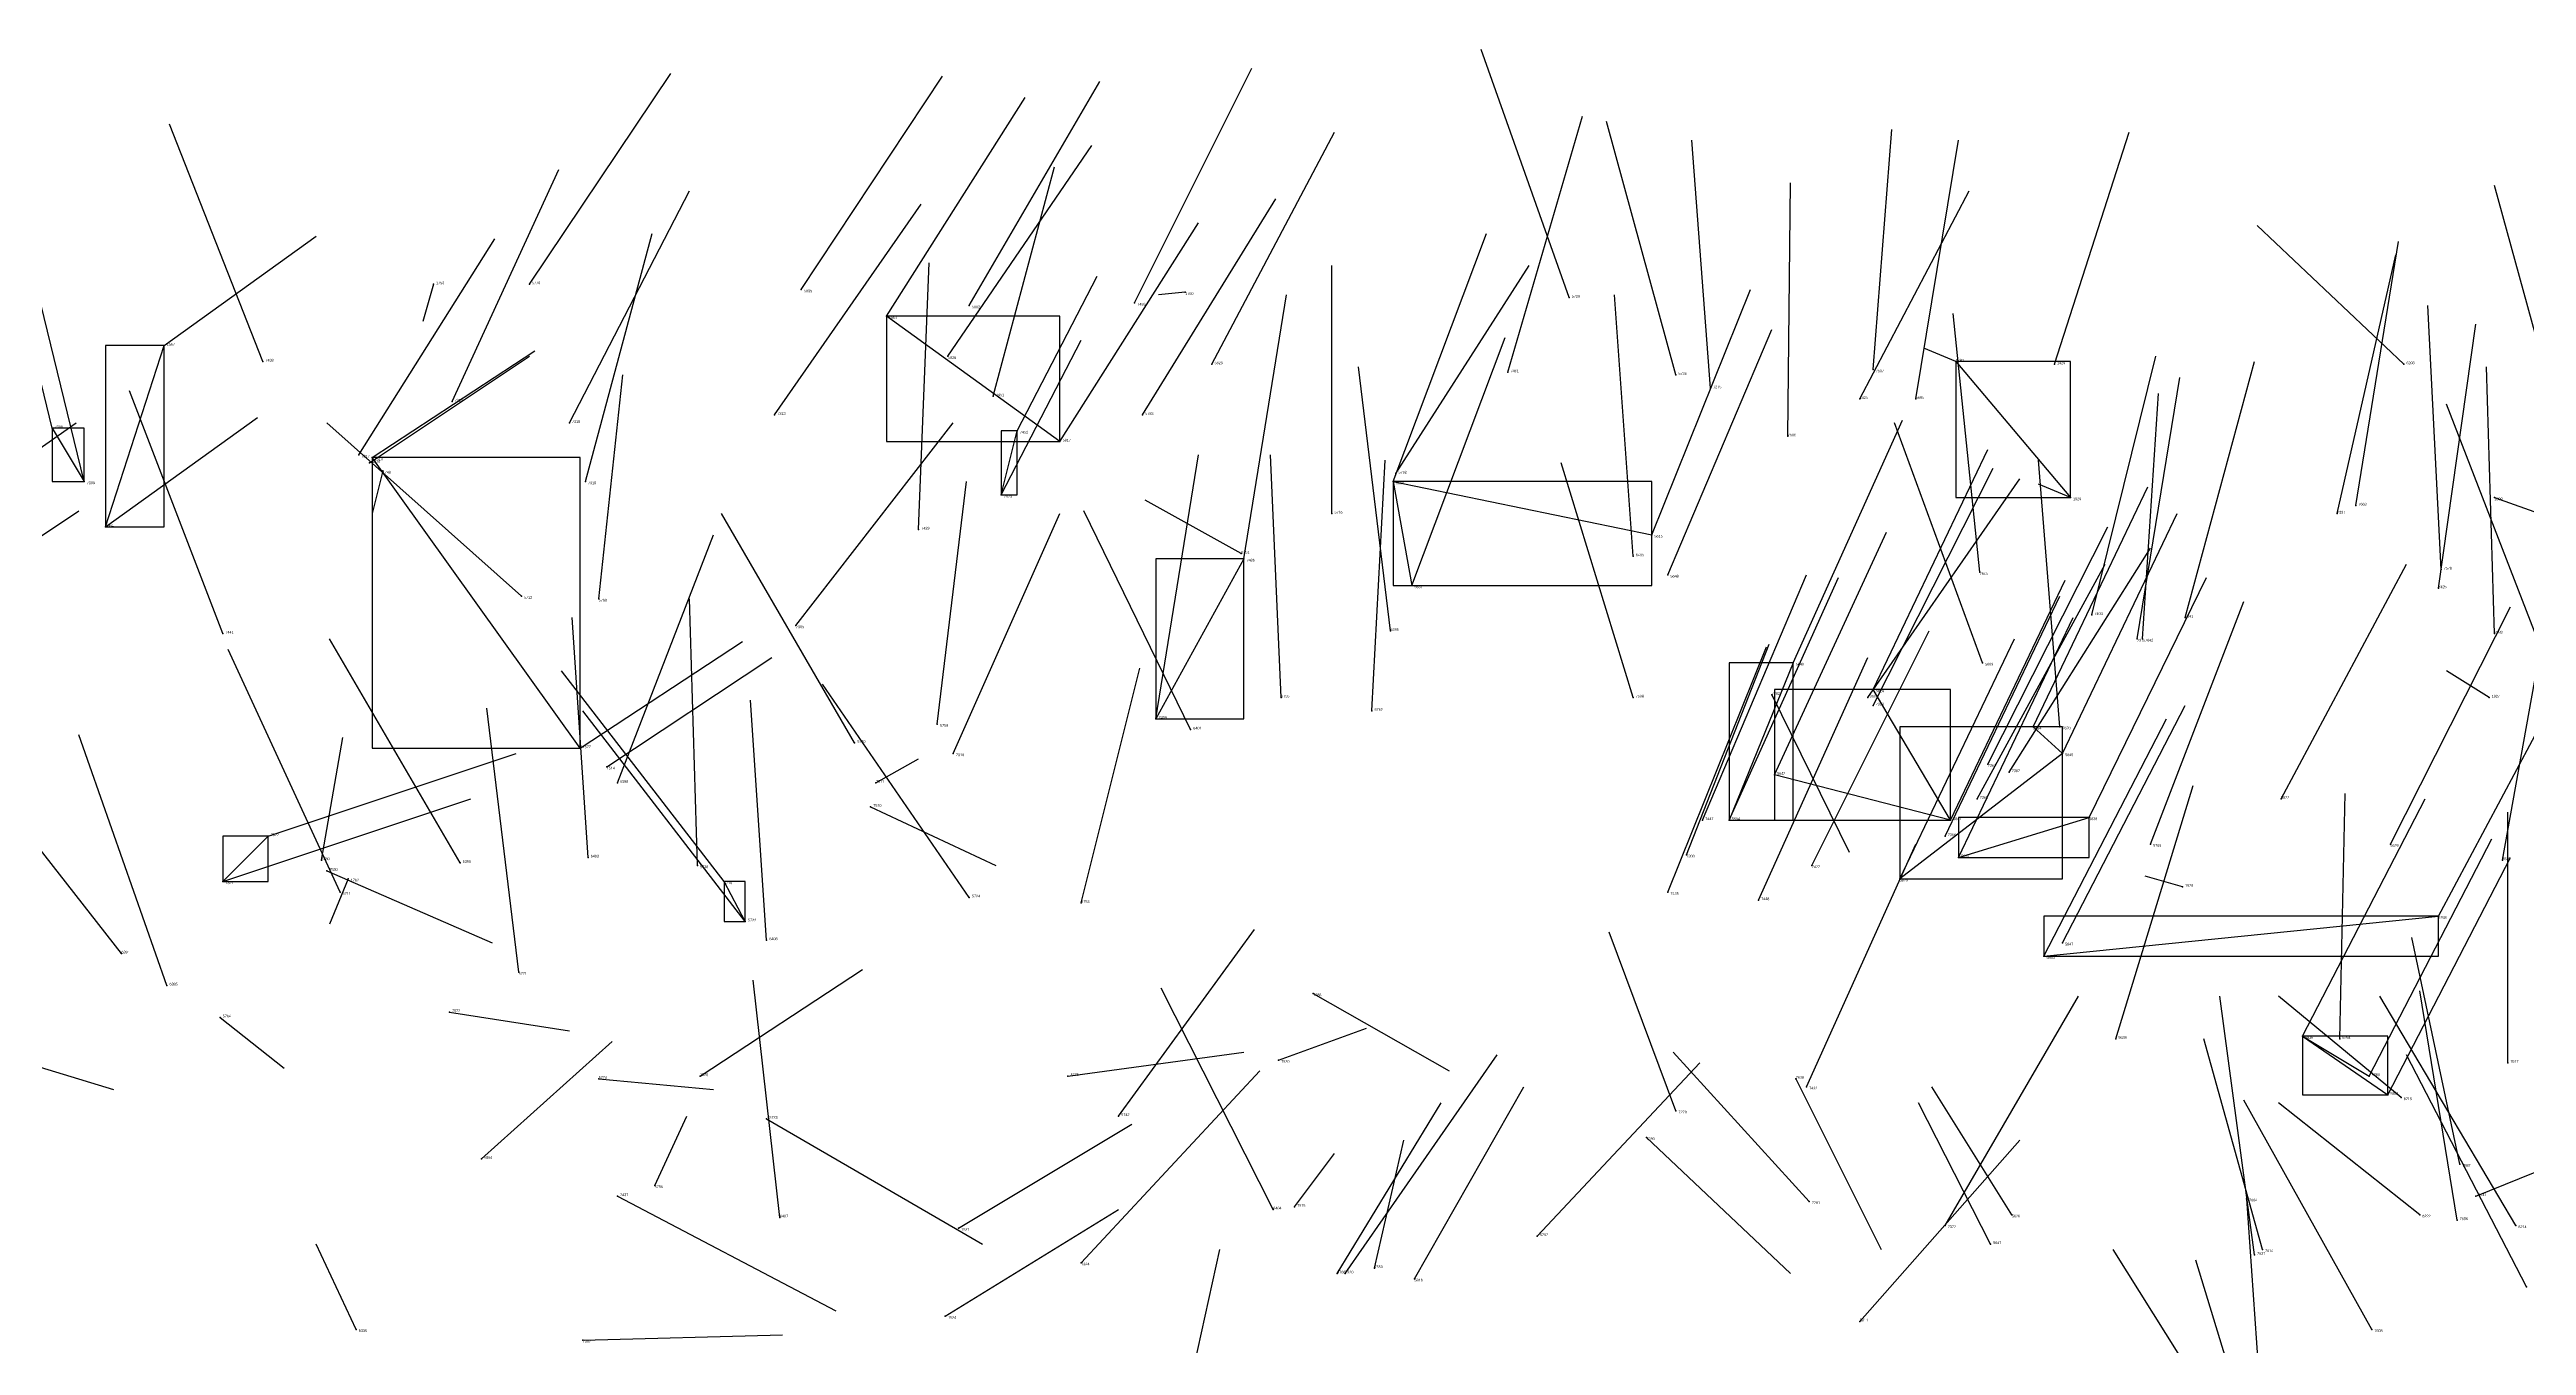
# Model space of a CAD drawing. Extents: x 59.1 to 70.8, y 600.3 to 605.1.
# Drawn here: x 65.32 to 66.249, y 604.601 to 605.087 of the extents above; entities that cross this region are included whole.
import ezdxf

# ---------------------------------------------------------------- set-up
doc = ezdxf.new("R2010")
doc.units = 0
for name, color, linetype in [('Clients', 3, 'CONTINUOUS'), ('Facilities', 3, 'CONTINUOUS'), ('Facilities_lines', 3, 'CONTINUOUS'), ('Min_max_boxes', 1, 'CONTINUOUS'), ('Normals', 1, 'CONTINUOUS'), ('Source_points', 5, 'CONTINUOUS'), ('Text', 3, 'CONTINUOUS')]:
    doc.layers.add(name, color=color, linetype=linetype)

msp = doc.modelspace()

# ---------------------------------------------------------------- linework, layer by layer
at = {"layer": 'Clients', "color": 5}
for p in [(65.634, 604.987, 454.092), (65.363, 604.976, 453.072), (65.683, 604.944, 460.119), (65.441, 604.934, 452.915), (65.333, 604.925, 462.657), (66.078, 604.919, 448.07), (65.921, 604.905, 453.985), (65.831, 604.886, 453.983), (66.004, 604.847, 453.905), (65.735, 604.836, 461.567), (66.064, 604.833, 453.9), (65.967, 604.815, 453.93), (65.95, 604.798, 453.99), (66.085, 604.799, 453.855), (65.402, 604.792, 462.485), (65.573, 604.775, 455.603), (66.014, 604.776, 453.922), (66.216, 604.762, 453.744), (66.19, 604.702, 453.788), (66.197, 604.695, 453.83)]:
    msp.add_point(p, dxfattribs=at)
at = {"layer": 'Facilities', "color": 3}
for p in [(65.464, 604.999, 448.263), (65.5, 604.999, 454.159), (65.602, 604.997, 454.149), (65.746, 604.996, 448.305), (65.89, 604.994, 455.472), (65.665, 604.991, 454.153), (65.727, 604.992, 461.658), (65.4, 604.97, 461.736), (65.657, 604.972, 454.172), (65.756, 604.969, 454.084), (65.867, 604.966, 460.99), (66.004, 604.967, 458.999), (66.035, 604.97, 448.117), (66.072, 604.969, 451.973), (66.203, 604.969, 457.478), (65.674, 604.957, 460.033), (65.93, 604.965, 455.459), (65.943, 604.96, 458.969), (65.999, 604.956, 451.922), (66.02, 604.956, 454.547), (65.471, 604.955, 462.198), (65.515, 604.947, 462.168), (65.592, 604.95, 462.011), (65.73, 604.95, 454.008), (65.321, 604.945, 462.675), (65.699, 604.94, 454.106), (65.972, 604.942, 458.925), (65.436, 604.935, 462.346), (65.44, 604.932, 453.021), (65.445, 604.929, 448.261), (65.825, 604.928, 454.06), (65.521, 604.925, 462.496), (65.677, 604.92, 460.02), (65.824, 604.925, 453.967), (66.237, 604.919, 449.159), (65.801, 604.913, 454.551), (66.178, 604.913, 461.975), (66.185, 604.916, 459.404), (65.341, 604.908, 453.038), (65.646, 604.907, 461.759), (65.767, 604.898, 457.138), (65.768, 604.896, 461.537), (65.914, 604.897, 456.962), (66.044, 604.891, 459.17), (66.217, 604.892, 462.454), (65.497, 604.882, 455.91), (65.927, 604.89, 453.955), (66.216, 604.885, 460.212), (65.526, 604.881, 454.72), (66.086, 604.875, 460.575), (66.121, 604.874, 454.869), (65.385, 604.868, 461.848), (65.6, 604.871, 462.121), (65.823, 604.869, 456.011), (66.103, 604.866, 460.501), (66.105, 604.866, 459.031), (66.237, 604.868, 462.37), (65.974, 604.857, 453.982), (66.045, 604.857, 455.486), (65.966, 604.845, 458.924), (65.782, 604.844, 454.558), (65.816, 604.839, 454.622), (65.914, 604.844, 459.237), (66.002, 604.844, 461.193), (66.004, 604.841, 461.108), (66.235, 604.844, 448.138), (65.622, 604.827, 455.571), (65.653, 604.834, 454.636), (65.748, 604.832, 456.905), (66.074, 604.833, 460.64), (65.519, 604.825, 453.015), (65.529, 604.818, 452.935), (65.659, 604.823, 462.218), (66.047, 604.819, 461.469), (66.075, 604.823, 453.934), (65.533, 604.812, 456.006), (65.63, 604.812, 459.219), (66.055, 604.816, 460.882), (65.628, 604.803, 459.043), (65.94, 604.798, 461.42), (66.033, 604.798, 453.982), (66.043, 604.806, 461.004), (66.157, 604.806, 453.824), (66.031, 604.792, 461.063), (66.108, 604.789, 454.003), (66.198, 604.789, 454.077), (65.422, 604.783, 454.671), (65.474, 604.782, 456.024), (65.522, 604.784, 456.945), (65.563, 604.781, 455.001), (65.934, 604.785, 462.175), (65.981, 604.781, 461.817), (66.036, 604.784, 453.842), (66.24, 604.783, 459.09), (65.385, 604.775, 462.442), (65.424, 604.779, 459.104), (65.429, 604.771, 455.575), (65.432, 604.776, 448.332), (65.927, 604.771, 461.485), (66.12, 604.773, 448.174), (65.665, 604.769, 455.891), (65.707, 604.767, 454.602), (65.961, 604.768, 461.377), (65.581, 604.76, 455.559), (65.589, 604.753, 456.926), (66.075, 604.752, 453.944), (65.347, 604.748, 456.089), (66.068, 604.747, 453.887), (65.364, 604.736, 456.322), (65.496, 604.741, 454.99), (65.794, 604.733, 458.997), (65.384, 604.724, 454.763), (65.47, 604.726, 459.204), (66.095, 604.716, 454.899), (66.165, 604.717, 453.782), (66.179, 604.716, 456.932), (65.781, 604.708, 459.031), (66.242, 604.707, 458.921), (65.526, 604.701, 454.699), (65.564, 604.702, 452.967), (65.702, 604.702, 454.603), (65.975, 604.701, 458.967), (65.979, 604.698, 461.446), (65.721, 604.687, 454.536), (65.93, 604.689, 458.91), (66.202, 604.694, 457.212), (65.589, 604.686, 455.62), (65.919, 604.679, 458.953), (65.482, 604.671, 453.33), (66.224, 604.669, 458.888), (65.547, 604.661, 454.908), (65.533, 604.657, 461.864), (65.779, 604.652, 456.422), (65.787, 604.653, 459.212), (65.98, 604.655, 458.978), (66.056, 604.65, 454.821), (66.144, 604.656, 458.91), (66.209, 604.65, 457.474), (66.23, 604.657, 453.859), (65.594, 604.649, 456.941), (65.661, 604.645, 452.919), (65.878, 604.642, 454.41), (66.031, 604.646, 461.483), (66.223, 604.648, 458.907), (66.245, 604.646, 457.336), (65.707, 604.632, 462.11), (66.048, 604.639, 454.869), (66.147, 604.635, 459.097), (66.15, 604.637, 458.884), (65.803, 604.628, 454.503), (65.806, 604.628, 462.15), (65.817, 604.63, 462.712), (65.832, 604.626, 454.496), (66.249, 604.623, 458.526), (65.656, 604.612, 452.844), (65.435, 604.607, 457.108), (65.52, 604.603, 462.624), (65.999, 604.61, 454.353), (66.191, 604.607, 458.516)]:
    msp.add_point(p, dxfattribs=at)
at = {"layer": 'Facilities_lines', "color": 3}
for p, q in [((65.699, 604.94, 454.106), (65.634, 604.987, 454.092)), ((65.341, 604.908, 453.038), (65.363, 604.976, 453.072)), ((66.035, 604.97, 448.117), (66.078, 604.919, 448.07)), ((65.321, 604.945, 462.675), (65.333, 604.925, 462.657)), ((65.677, 604.92, 460.02), (65.683, 604.944, 460.119)), ((65.519, 604.825, 453.015), (65.441, 604.934, 452.915)), ((65.824, 604.925, 453.967), (65.831, 604.886, 453.983)), ((65.824, 604.925, 453.967), (65.921, 604.905, 453.985)), ((65.768, 604.896, 461.537), (65.735, 604.836, 461.567)), ((65.974, 604.857, 453.982), (65.95, 604.798, 453.99)), ((66.033, 604.798, 453.982), (66.004, 604.847, 453.905)), ((66.075, 604.823, 453.934), (66.064, 604.833, 453.9)), ((66.075, 604.823, 453.934), (66.014, 604.776, 453.922)), ((66.033, 604.798, 453.982), (65.967, 604.815, 453.93)), ((66.036, 604.784, 453.842), (66.085, 604.799, 453.855)), ((65.385, 604.775, 462.442), (65.402, 604.792, 462.485)), ((65.581, 604.76, 455.559), (65.573, 604.775, 455.603)), ((66.068, 604.747, 453.887), (66.216, 604.762, 453.744)), ((66.165, 604.717, 453.782), (66.19, 604.702, 453.788)), ((66.165, 604.717, 453.782), (66.197, 604.695, 453.83))]:
    msp.add_line(p, q, dxfattribs=at)
at = {"layer": 'Min_max_boxes', "color": 1}
for p, q in [((65.699, 604.987, 454.092), (65.634, 604.987, 454.092)), ((65.634, 604.987, 454.092), (65.634, 604.94, 454.092)), ((65.699, 604.987, 454.106), (65.634, 604.987, 454.106)), ((65.634, 604.987, 454.106), (65.634, 604.94, 454.106)), ((65.634, 604.987, 454.092), (65.634, 604.987, 454.106)), ((65.699, 604.94, 454.092), (65.699, 604.987, 454.092)), ((65.699, 604.94, 454.106), (65.699, 604.987, 454.106)), ((65.699, 604.987, 454.092), (65.699, 604.987, 454.106)), ((65.363, 604.976, 453.038), (65.341, 604.976, 453.038)), ((65.341, 604.976, 453.038), (65.341, 604.908, 453.038)), ((65.363, 604.976, 453.072), (65.341, 604.976, 453.072)), ((65.341, 604.976, 453.072), (65.341, 604.908, 453.072)), ((65.341, 604.976, 453.038), (65.341, 604.976, 453.072)), ((65.363, 604.908, 453.038), (65.363, 604.976, 453.038)), ((65.363, 604.908, 453.072), (65.363, 604.976, 453.072)), ((65.363, 604.976, 453.038), (65.363, 604.976, 453.072)), ((66.078, 604.97, 448.07), (66.035, 604.97, 448.07)), ((66.035, 604.97, 448.07), (66.035, 604.919, 448.07)), ((66.078, 604.97, 448.117), (66.035, 604.97, 448.117)), ((66.035, 604.97, 448.117), (66.035, 604.919, 448.117)), ((66.035, 604.97, 448.07), (66.035, 604.97, 448.117)), ((66.078, 604.919, 448.07), (66.078, 604.97, 448.07)), ((66.078, 604.919, 448.117), (66.078, 604.97, 448.117)), ((66.078, 604.97, 448.07), (66.078, 604.97, 448.117)), ((65.333, 604.945, 462.657), (65.321, 604.945, 462.657)), ((65.321, 604.945, 462.657), (65.321, 604.925, 462.657)), ((65.333, 604.945, 462.675), (65.321, 604.945, 462.675)), ((65.321, 604.945, 462.675), (65.321, 604.925, 462.675)), ((65.321, 604.945, 462.657), (65.321, 604.945, 462.675)), ((65.333, 604.925, 462.657), (65.333, 604.945, 462.657)), ((65.333, 604.925, 462.675), (65.333, 604.945, 462.675)), ((65.333, 604.945, 462.657), (65.333, 604.945, 462.675)), ((65.634, 604.94, 454.092), (65.699, 604.94, 454.092)), ((65.634, 604.94, 454.106), (65.699, 604.94, 454.106)), ((65.634, 604.94, 454.092), (65.634, 604.94, 454.106)), ((65.683, 604.944, 460.02), (65.677, 604.944, 460.02)), ((65.677, 604.944, 460.02), (65.677, 604.92, 460.02)), ((65.683, 604.944, 460.119), (65.677, 604.944, 460.119)), ((65.677, 604.944, 460.119), (65.677, 604.92, 460.119)), ((65.677, 604.944, 460.02), (65.677, 604.944, 460.119)), ((65.683, 604.92, 460.02), (65.683, 604.944, 460.02)), ((65.683, 604.92, 460.119), (65.683, 604.944, 460.119)), ((65.683, 604.944, 460.02), (65.683, 604.944, 460.119)), ((65.699, 604.94, 454.092), (65.699, 604.94, 454.106)), ((65.519, 604.934, 452.915), (65.441, 604.934, 452.915)), ((65.441, 604.934, 452.915), (65.441, 604.825, 452.915)), ((65.519, 604.934, 453.015), (65.441, 604.934, 453.015)), ((65.441, 604.934, 453.015), (65.441, 604.825, 453.015)), ((65.441, 604.934, 452.915), (65.441, 604.934, 453.015)), ((65.519, 604.825, 452.915), (65.519, 604.934, 452.915)), ((65.519, 604.825, 453.015), (65.519, 604.934, 453.015)), ((65.519, 604.934, 452.915), (65.519, 604.934, 453.015)), ((65.321, 604.925, 462.657), (65.333, 604.925, 462.657)), ((65.321, 604.925, 462.675), (65.333, 604.925, 462.675)), ((65.321, 604.925, 462.657), (65.321, 604.925, 462.675)), ((65.333, 604.925, 462.657), (65.333, 604.925, 462.675)), ((65.677, 604.92, 460.02), (65.683, 604.92, 460.02)), ((65.677, 604.92, 460.119), (65.683, 604.92, 460.119)), ((65.677, 604.92, 460.02), (65.677, 604.92, 460.119)), ((65.683, 604.92, 460.02), (65.683, 604.92, 460.119)), ((65.921, 604.925, 453.967), (65.824, 604.925, 453.967)), ((65.824, 604.925, 453.967), (65.824, 604.886, 453.967)), ((65.921, 604.925, 453.985), (65.824, 604.925, 453.985)), ((65.824, 604.925, 453.985), (65.824, 604.886, 453.985)), ((65.824, 604.925, 453.967), (65.824, 604.925, 453.985)), ((65.921, 604.886, 453.967), (65.921, 604.925, 453.967)), ((65.921, 604.886, 453.985), (65.921, 604.925, 453.985)), ((65.921, 604.925, 453.967), (65.921, 604.925, 453.985)), ((66.035, 604.919, 448.07), (66.078, 604.919, 448.07)), ((66.035, 604.919, 448.117), (66.078, 604.919, 448.117)), ((66.035, 604.919, 448.07), (66.035, 604.919, 448.117)), ((66.078, 604.919, 448.07), (66.078, 604.919, 448.117)), ((65.341, 604.908, 453.038), (65.363, 604.908, 453.038)), ((65.341, 604.908, 453.072), (65.363, 604.908, 453.072)), ((65.341, 604.908, 453.038), (65.341, 604.908, 453.072)), ((65.363, 604.908, 453.038), (65.363, 604.908, 453.072)), ((65.768, 604.896, 461.537), (65.735, 604.896, 461.537)), ((65.735, 604.896, 461.537), (65.735, 604.836, 461.537)), ((65.768, 604.896, 461.567), (65.735, 604.896, 461.567)), ((65.735, 604.896, 461.567), (65.735, 604.836, 461.567)), ((65.735, 604.896, 461.537), (65.735, 604.896, 461.567)), ((65.768, 604.836, 461.537), (65.768, 604.896, 461.537)), ((65.768, 604.836, 461.567), (65.768, 604.896, 461.567)), ((65.768, 604.896, 461.537), (65.768, 604.896, 461.567)), ((65.824, 604.886, 453.967), (65.921, 604.886, 453.967)), ((65.824, 604.886, 453.985), (65.921, 604.886, 453.985)), ((65.824, 604.886, 453.967), (65.824, 604.886, 453.985)), ((65.921, 604.886, 453.967), (65.921, 604.886, 453.985)), ((65.974, 604.857, 453.982), (65.95, 604.857, 453.982)), ((65.95, 604.857, 453.982), (65.95, 604.798, 453.982)), ((65.974, 604.857, 453.99), (65.95, 604.857, 453.99)), ((65.95, 604.857, 453.99), (65.95, 604.798, 453.99)), ((65.95, 604.857, 453.982), (65.95, 604.857, 453.99)), ((65.974, 604.798, 453.982), (65.974, 604.857, 453.982)), ((65.974, 604.798, 453.99), (65.974, 604.857, 453.99)), ((65.974, 604.857, 453.982), (65.974, 604.857, 453.99)), ((66.033, 604.847, 453.905), (65.967, 604.847, 453.905)), ((65.967, 604.847, 453.905), (65.967, 604.798, 453.905)), ((66.033, 604.847, 453.982), (65.967, 604.847, 453.982)), ((65.967, 604.847, 453.982), (65.967, 604.798, 453.982)), ((65.967, 604.847, 453.905), (65.967, 604.847, 453.982)), ((66.033, 604.798, 453.905), (66.033, 604.847, 453.905)), ((66.033, 604.798, 453.982), (66.033, 604.847, 453.982)), ((66.033, 604.847, 453.905), (66.033, 604.847, 453.982)), ((65.735, 604.836, 461.537), (65.768, 604.836, 461.537)), ((65.735, 604.836, 461.567), (65.768, 604.836, 461.567)), ((65.735, 604.836, 461.537), (65.735, 604.836, 461.567)), ((65.768, 604.836, 461.537), (65.768, 604.836, 461.567)), ((66.075, 604.833, 453.9), (66.014, 604.833, 453.9)), ((66.014, 604.833, 453.9), (66.014, 604.776, 453.9)), ((66.075, 604.833, 453.934), (66.014, 604.833, 453.934)), ((66.014, 604.833, 453.934), (66.014, 604.776, 453.934)), ((66.014, 604.833, 453.9), (66.014, 604.833, 453.934)), ((66.075, 604.776, 453.9), (66.075, 604.833, 453.9)), ((66.075, 604.776, 453.934), (66.075, 604.833, 453.934)), ((66.075, 604.833, 453.9), (66.075, 604.833, 453.934)), ((65.441, 604.825, 452.915), (65.519, 604.825, 452.915)), ((65.441, 604.825, 453.015), (65.519, 604.825, 453.015)), ((65.441, 604.825, 452.915), (65.441, 604.825, 453.015)), ((65.519, 604.825, 452.915), (65.519, 604.825, 453.015)), ((65.95, 604.798, 453.982), (65.974, 604.798, 453.982)), ((65.95, 604.798, 453.99), (65.974, 604.798, 453.99)), ((65.95, 604.798, 453.982), (65.95, 604.798, 453.99)), ((65.967, 604.798, 453.905), (66.033, 604.798, 453.905)), ((65.967, 604.798, 453.982), (66.033, 604.798, 453.982)), ((65.967, 604.798, 453.905), (65.967, 604.798, 453.982)), ((65.974, 604.798, 453.982), (65.974, 604.798, 453.99)), ((66.033, 604.798, 453.905), (66.033, 604.798, 453.982)), ((66.085, 604.799, 453.842), (66.036, 604.799, 453.842)), ((66.036, 604.799, 453.842), (66.036, 604.784, 453.842)), ((66.085, 604.799, 453.855), (66.036, 604.799, 453.855)), ((66.036, 604.799, 453.855), (66.036, 604.784, 453.855)), ((66.036, 604.799, 453.842), (66.036, 604.799, 453.855)), ((66.085, 604.784, 453.842), (66.085, 604.799, 453.842)), ((66.085, 604.784, 453.855), (66.085, 604.799, 453.855)), ((66.085, 604.799, 453.842), (66.085, 604.799, 453.855)), ((65.402, 604.792, 462.442), (65.385, 604.792, 462.442)), ((65.385, 604.792, 462.442), (65.385, 604.775, 462.442)), ((65.402, 604.792, 462.485), (65.385, 604.792, 462.485)), ((65.385, 604.792, 462.485), (65.385, 604.775, 462.485)), ((65.385, 604.792, 462.442), (65.385, 604.792, 462.485)), ((65.402, 604.775, 462.442), (65.402, 604.792, 462.442)), ((65.402, 604.775, 462.485), (65.402, 604.792, 462.485)), ((65.402, 604.792, 462.442), (65.402, 604.792, 462.485)), ((66.036, 604.784, 453.842), (66.085, 604.784, 453.842)), ((66.036, 604.784, 453.855), (66.085, 604.784, 453.855)), ((66.036, 604.784, 453.842), (66.036, 604.784, 453.855)), ((66.085, 604.784, 453.842), (66.085, 604.784, 453.855)), ((65.385, 604.775, 462.442), (65.402, 604.775, 462.442)), ((65.385, 604.775, 462.485), (65.402, 604.775, 462.485)), ((65.385, 604.775, 462.442), (65.385, 604.775, 462.485)), ((65.402, 604.775, 462.442), (65.402, 604.775, 462.485)), ((65.581, 604.775, 455.559), (65.573, 604.775, 455.559)), ((65.573, 604.775, 455.559), (65.573, 604.76, 455.559)), ((65.581, 604.775, 455.603), (65.573, 604.775, 455.603)), ((65.573, 604.775, 455.603), (65.573, 604.76, 455.603)), ((65.573, 604.775, 455.559), (65.573, 604.775, 455.603)), ((65.581, 604.76, 455.559), (65.581, 604.775, 455.559)), ((65.581, 604.76, 455.603), (65.581, 604.775, 455.603)), ((65.581, 604.775, 455.559), (65.581, 604.775, 455.603)), ((66.014, 604.776, 453.9), (66.075, 604.776, 453.9)), ((66.014, 604.776, 453.934), (66.075, 604.776, 453.934)), ((66.014, 604.776, 453.9), (66.014, 604.776, 453.934)), ((66.075, 604.776, 453.9), (66.075, 604.776, 453.934)), ((66.216, 604.762, 453.744), (66.068, 604.762, 453.744)), ((66.068, 604.762, 453.744), (66.068, 604.747, 453.744)), ((66.216, 604.762, 453.887), (66.068, 604.762, 453.887)), ((66.068, 604.762, 453.887), (66.068, 604.747, 453.887)), ((66.068, 604.762, 453.744), (66.068, 604.762, 453.887)), ((66.216, 604.747, 453.744), (66.216, 604.762, 453.744)), ((66.216, 604.747, 453.887), (66.216, 604.762, 453.887)), ((66.216, 604.762, 453.744), (66.216, 604.762, 453.887)), ((65.573, 604.76, 455.559), (65.581, 604.76, 455.559)), ((65.573, 604.76, 455.603), (65.581, 604.76, 455.603)), ((65.573, 604.76, 455.559), (65.573, 604.76, 455.603)), ((65.581, 604.76, 455.559), (65.581, 604.76, 455.603)), ((66.068, 604.747, 453.744), (66.216, 604.747, 453.744)), ((66.068, 604.747, 453.887), (66.216, 604.747, 453.887)), ((66.068, 604.747, 453.744), (66.068, 604.747, 453.887)), ((66.216, 604.747, 453.744), (66.216, 604.747, 453.887)), ((66.197, 604.717, 453.782), (66.165, 604.717, 453.782)), ((66.165, 604.717, 453.782), (66.165, 604.695, 453.782)), ((66.197, 604.717, 453.83), (66.165, 604.717, 453.83)), ((66.165, 604.717, 453.83), (66.165, 604.695, 453.83)), ((66.165, 604.717, 453.782), (66.165, 604.717, 453.83)), ((66.197, 604.695, 453.782), (66.197, 604.717, 453.782)), ((66.197, 604.695, 453.83), (66.197, 604.717, 453.83)), ((66.197, 604.717, 453.782), (66.197, 604.717, 453.83)), ((66.165, 604.695, 453.782), (66.197, 604.695, 453.782)), ((66.165, 604.695, 453.83), (66.197, 604.695, 453.83)), ((66.165, 604.695, 453.782), (66.165, 604.695, 453.83)), ((66.197, 604.695, 453.782), (66.197, 604.695, 453.83))]:
    msp.add_line(p, q, dxfattribs=at)
at = {"layer": 'Normals', "color": 1}
for p, q in [((65.89, 604.994, 455.472), (65.857, 605.087, 455.458)), ((65.5, 604.999, 454.159), (65.553, 605.078, 454.19)), ((65.602, 604.997, 454.149), (65.655, 605.077, 454.178)), ((65.727, 604.992, 461.658), (65.771, 605.08, 461.675)), ((65.634, 604.987, 454.092), (65.686, 605.069, 454.117)), ((65.665, 604.991, 454.153), (65.714, 605.075, 454.177)), ((65.4, 604.97, 461.736), (65.365, 605.059, 461.706)), ((65.867, 604.966, 460.99), (65.895, 605.062, 460.98)), ((65.93, 604.965, 455.459), (65.904, 605.06, 455.444)), ((65.657, 604.972, 454.172), (65.711, 605.051, 454.201)), ((65.756, 604.969, 454.084), (65.802, 605.056, 454.1)), ((65.943, 604.96, 458.969), (65.936, 605.053, 458.933)), ((66.004, 604.967, 458.999), (66.011, 605.057, 458.957)), ((66.02, 604.956, 454.547), (66.036, 605.053, 454.568)), ((66.072, 604.969, 451.973), (66.1, 605.056, 452.014)), ((65.471, 604.955, 462.198), (65.511, 605.042, 462.226)), ((65.674, 604.957, 460.033), (65.697, 605.043, 460.078)), ((65.515, 604.947, 462.168), (65.56, 605.034, 462.19)), ((65.73, 604.95, 454.008), (65.78, 605.031, 454.04)), ((65.972, 604.942, 458.925), (65.973, 605.037, 458.893)), ((65.999, 604.956, 451.922), (66.04, 605.034, 451.97)), ((66.262, 604.945, 455.447), (66.237, 605.036, 455.413)), ((65.321, 604.945, 462.675), (65.301, 605.027, 462.728)), ((65.592, 604.95, 462.011), (65.647, 605.029, 462.038)), ((65.699, 604.94, 454.106), (65.751, 605.022, 454.131)), ((66.203, 604.969, 457.478), (66.148, 605.021, 457.544)), ((65.363, 604.976, 453.072), (65.42, 605.017, 453.144)), ((65.436, 604.935, 462.346), (65.487, 605.016, 462.375)), ((65.521, 604.925, 462.496), (65.546, 605.018, 462.523)), ((65.824, 604.925, 453.967), (65.859, 605.018, 453.954)), ((66.185, 604.916, 459.404), (66.201, 605.015, 459.408)), ((65.333, 604.925, 462.657), (65.313, 605.007, 462.71)), ((65.646, 604.907, 461.759), (65.65, 605.007, 461.753)), ((65.801, 604.913, 454.551), (65.801, 605.006, 454.588)), ((65.825, 604.928, 454.06), (65.875, 605.006, 454.097)), ((66.178, 604.913, 461.975), (66.2, 605.01, 461.968)), ((65.464, 604.999, 448.263), (65.46, 604.985, 448.362)), ((65.683, 604.944, 460.119), (65.713, 605.002, 460.194)), ((65.746, 604.996, 448.305), (65.736, 604.995, 448.405)), ((65.768, 604.896, 461.537), (65.784, 604.995, 461.544)), ((65.914, 604.897, 456.962), (65.907, 604.995, 456.941)), ((65.921, 604.905, 453.985), (65.958, 604.997, 453.971)), ((66.044, 604.891, 459.17), (66.034, 604.988, 459.146)), ((66.217, 604.892, 462.454), (66.212, 604.991, 462.438)), ((66.216, 604.885, 460.212), (66.23, 604.984, 460.214)), ((65.677, 604.92, 460.02), (65.707, 604.978, 460.095)), ((65.831, 604.886, 453.983), (65.866, 604.979, 453.97)), ((65.927, 604.89, 453.955), (65.966, 604.982, 453.946)), ((66.035, 604.97, 448.117), (66.023, 604.975, 448.216)), ((65.44, 604.932, 453.021), (65.5, 604.972, 453.09)), ((65.441, 604.934, 452.915), (65.502, 604.974, 452.983)), ((65.823, 604.869, 456.011), (65.811, 604.968, 456.018)), ((66.086, 604.875, 460.575), (66.11, 604.972, 460.581)), ((66.121, 604.874, 454.869), (66.147, 604.97, 454.861)), ((66.237, 604.868, 462.37), (66.234, 604.968, 462.364)), ((65.385, 604.868, 461.848), (65.35, 604.959, 461.825)), ((65.526, 604.881, 454.72), (65.535, 604.965, 454.773)), ((66.103, 604.866, 460.501), (66.119, 604.964, 460.51)), ((66.105, 604.866, 459.031), (66.111, 604.958, 458.991)), ((65.276, 604.909, 452.967), (65.33, 604.947, 453.042)), ((65.341, 604.908, 453.038), (65.398, 604.949, 453.11)), ((65.497, 604.882, 455.91), (65.424, 604.947, 455.89)), ((65.6, 604.871, 462.121), (65.659, 604.947, 462.148)), ((65.974, 604.857, 453.982), (66.015, 604.948, 453.974)), ((66.045, 604.857, 455.486), (66.012, 604.947, 455.457)), ((66.255, 604.861, 460.068), (66.219, 604.954, 460.074)), ((65.445, 604.929, 448.261), (65.441, 604.913, 448.36)), ((65.735, 604.836, 461.567), (65.751, 604.935, 461.574)), ((65.782, 604.844, 454.558), (65.778, 604.935, 454.598)), ((65.816, 604.839, 454.622), (65.821, 604.933, 454.656)), ((65.914, 604.844, 459.237), (65.887, 604.932, 459.276)), ((66.004, 604.847, 453.905), (66.047, 604.937, 453.899)), ((66.004, 604.841, 461.108), (66.049, 604.93, 461.107)), ((66.074, 604.833, 460.64), (66.066, 604.933, 460.641)), ((65.653, 604.834, 454.636), (65.664, 604.925, 454.675)), ((66.002, 604.844, 461.193), (66.059, 604.926, 461.202)), ((66.064, 604.833, 453.9), (66.107, 604.923, 453.893)), ((66.078, 604.919, 448.07), (66.066, 604.924, 448.169)), ((66.237, 604.919, 449.159), (66.285, 604.902, 449.245)), ((65.274, 604.876, 452.928), (65.331, 604.914, 453.001)), ((65.622, 604.827, 455.571), (65.572, 604.913, 455.566)), ((65.659, 604.823, 462.218), (65.699, 604.913, 462.237)), ((65.748, 604.832, 456.905), (65.708, 604.914, 456.946)), ((65.767, 604.898, 457.138), (65.731, 604.918, 457.229)), ((66.075, 604.823, 453.934), (66.118, 604.913, 453.927)), ((65.533, 604.812, 456.006), (65.569, 604.905, 456.002)), ((65.967, 604.815, 453.93), (66.009, 604.906, 453.926)), ((66.047, 604.819, 461.469), (66.092, 604.908, 461.48)), ((66.055, 604.816, 460.882), (66.108, 604.9, 460.889)), ((66.043, 604.806, 461.004), (66.091, 604.894, 461.006)), ((66.157, 604.806, 453.824), (66.204, 604.894, 453.825)), ((65.94, 604.798, 461.42), (65.979, 604.89, 461.429)), ((65.95, 604.798, 453.99), (65.991, 604.889, 453.982)), ((66.031, 604.792, 461.063), (66.074, 604.882, 461.063)), ((66.033, 604.798, 453.982), (66.076, 604.888, 453.976)), ((66.085, 604.799, 453.855), (66.129, 604.889, 453.852)), ((65.522, 604.784, 456.945), (65.516, 604.874, 456.989)), ((65.563, 604.781, 455.001), (65.56, 604.881, 454.995)), ((66.036, 604.784, 453.842), (66.079, 604.874, 453.838)), ((66.108, 604.789, 454.003), (66.143, 604.88, 453.981)), ((66.198, 604.789, 454.077), (66.243, 604.878, 454.082)), ((65.474, 604.782, 456.024), (65.425, 604.866, 455.999)), ((65.519, 604.825, 453.015), (65.58, 604.865, 453.083)), ((65.927, 604.771, 461.485), (65.964, 604.863, 461.497)), ((65.934, 604.785, 462.175), (65.965, 604.864, 462.122)), ((65.981, 604.781, 461.817), (66.025, 604.869, 461.832)), ((66.014, 604.776, 453.922), (66.057, 604.866, 453.915)), ((66.24, 604.783, 459.09), (66.256, 604.872, 459.048)), ((65.429, 604.771, 455.575), (65.387, 604.862, 455.573)), ((65.573, 604.775, 455.603), (65.512, 604.854, 455.596)), ((65.529, 604.818, 452.935), (65.591, 604.859, 453.002)), ((65.707, 604.767, 454.602), (65.729, 604.855, 454.644)), ((65.961, 604.768, 461.377), (66.002, 604.859, 461.386)), ((66.235, 604.844, 448.138), (66.219, 604.854, 448.236)), ((65.665, 604.769, 455.891), (65.61, 604.849, 455.867)), ((65.966, 604.845, 458.924), (65.995, 604.786, 458.999)), ((66.216, 604.762, 453.744), (66.263, 604.85, 453.741)), ((65.496, 604.741, 454.99), (65.484, 604.84, 454.989)), ((65.581, 604.76, 455.559), (65.52, 604.839, 455.552)), ((65.589, 604.753, 456.926), (65.583, 604.843, 456.968)), ((66.068, 604.747, 453.887), (66.114, 604.836, 453.883)), ((66.075, 604.752, 453.944), (66.121, 604.841, 453.938)), ((65.347, 604.748, 456.089), (65.286, 604.826, 456.074)), ((65.364, 604.736, 456.322), (65.331, 604.83, 456.316)), ((65.422, 604.783, 454.671), (65.43, 604.829, 454.759)), ((65.402, 604.792, 462.485), (65.495, 604.823, 462.504)), ((65.63, 604.812, 459.219), (65.646, 604.821, 459.317)), ((66.095, 604.716, 454.899), (66.124, 604.811, 454.907)), ((66.179, 604.716, 456.932), (66.181, 604.808, 456.893)), ((65.385, 604.775, 462.442), (65.478, 604.806, 462.461)), ((65.628, 604.803, 459.043), (65.675, 604.781, 459.128)), ((66.165, 604.717, 453.782), (66.211, 604.806, 453.78)), ((66.242, 604.707, 458.921), (66.242, 604.801, 458.887)), ((65.979, 604.698, 461.446), (66.02, 604.789, 461.457)), ((66.19, 604.702, 453.788), (66.236, 604.791, 453.786)), ((66.197, 604.695, 453.83), (66.243, 604.784, 453.828)), ((65.424, 604.779, 459.104), (65.486, 604.752, 459.178)), ((65.432, 604.776, 448.332), (65.425, 604.759, 448.43)), ((66.12, 604.773, 448.174), (66.106, 604.777, 448.273)), ((65.721, 604.687, 454.536), (65.772, 604.757, 454.587)), ((65.93, 604.689, 458.91), (65.905, 604.756, 458.84)), ((66.224, 604.669, 458.888), (66.206, 604.754, 458.839)), ((65.564, 604.702, 452.967), (65.625, 604.742, 453.035)), ((65.594, 604.649, 456.941), (65.584, 604.738, 456.986)), ((65.779, 604.652, 456.422), (65.737, 604.735, 456.458)), ((65.794, 604.733, 458.997), (65.845, 604.704, 459.078)), ((66.223, 604.648, 458.907), (66.209, 604.734, 458.857)), ((65.249, 604.726, 462.454), (65.344, 604.697, 462.446)), ((65.384, 604.724, 454.763), (65.408, 604.705, 454.858)), ((65.47, 604.726, 459.204), (65.515, 604.719, 459.293)), ((66.031, 604.646, 461.483), (66.081, 604.732, 461.494)), ((66.147, 604.635, 459.097), (66.134, 604.732, 459.075)), ((66.202, 604.694, 457.212), (66.156, 604.732, 457.292)), ((66.245, 604.646, 457.336), (66.194, 604.732, 457.346)), ((65.482, 604.671, 453.33), (65.531, 604.715, 453.405)), ((65.781, 604.708, 459.031), (65.814, 604.72, 459.124)), ((66.15, 604.637, 458.884), (66.128, 604.716, 458.827)), ((65.702, 604.702, 454.603), (65.768, 604.711, 454.677)), ((65.806, 604.628, 462.15), (65.863, 604.71, 462.157)), ((65.878, 604.642, 454.41), (65.939, 604.707, 454.455)), ((65.98, 604.655, 458.978), (65.929, 604.711, 458.913)), ((66.249, 604.623, 458.526), (66.204, 604.71, 458.505)), ((65.526, 604.701, 454.699), (65.569, 604.697, 454.789)), ((65.707, 604.632, 462.11), (65.774, 604.704, 462.13)), ((65.832, 604.626, 454.496), (65.873, 604.698, 454.552)), ((65.975, 604.701, 458.967), (66.007, 604.637, 459.037)), ((66.056, 604.65, 454.821), (66.026, 604.698, 454.904)), ((65.547, 604.661, 454.908), (65.559, 604.687, 455.004)), ((65.803, 604.628, 454.503), (65.842, 604.692, 454.57)), ((66.048, 604.639, 454.869), (66.021, 604.692, 454.95)), ((66.191, 604.607, 458.516), (66.143, 604.693, 458.5)), ((66.209, 604.65, 457.474), (66.156, 604.692, 457.548)), ((65.589, 604.686, 455.62), (65.67, 604.639, 455.655)), ((65.661, 604.645, 452.919), (65.726, 604.684, 452.984)), ((65.817, 604.63, 462.712), (65.828, 604.678, 462.799)), ((65.919, 604.679, 458.953), (65.973, 604.628, 459.02)), ((65.999, 604.61, 454.353), (66.059, 604.678, 454.394)), ((66.23, 604.657, 453.859), (66.299, 604.685, 453.926)), ((65.787, 604.653, 459.212), (65.802, 604.673, 459.309)), ((65.533, 604.657, 461.864), (65.615, 604.614, 461.901)), ((65.656, 604.612, 452.844), (65.721, 604.652, 452.908)), ((66.144, 604.656, 458.91), (66.149, 604.584, 458.979)), ((65.435, 604.607, 457.108), (65.42, 604.639, 457.202)), ((65.748, 604.587, 462.618), (65.759, 604.637, 462.704)), ((66.143, 604.559, 458.592), (66.094, 604.637, 458.553)), ((66.148, 604.558, 461.956), (66.125, 604.633, 461.895)), ((65.52, 604.603, 462.624), (65.595, 604.605, 462.69))]:
    msp.add_line(p, q, dxfattribs=at)
at = {"layer": 'Source_points', "color": 5}
for p in [(65.464, 604.999, 448.263), (65.5, 604.999, 454.159), (65.602, 604.997, 454.149), (65.746, 604.996, 448.305), (65.89, 604.994, 455.472), (65.634, 604.987, 454.092), (65.665, 604.991, 454.153), (65.727, 604.992, 461.658), (65.363, 604.976, 453.072), (65.4, 604.97, 461.736), (65.657, 604.972, 454.172), (65.756, 604.969, 454.084), (65.867, 604.966, 460.99), (66.004, 604.967, 458.999), (66.035, 604.97, 448.117), (66.072, 604.969, 451.973), (66.203, 604.969, 457.478), (65.674, 604.957, 460.033), (65.93, 604.965, 455.459), (65.943, 604.96, 458.969), (65.999, 604.956, 451.922), (66.02, 604.956, 454.547), (65.471, 604.955, 462.198), (65.515, 604.947, 462.168), (65.592, 604.95, 462.011), (65.73, 604.95, 454.008), (65.321, 604.945, 462.675), (65.683, 604.944, 460.119), (65.699, 604.94, 454.106), (65.972, 604.942, 458.925), (65.436, 604.935, 462.346), (65.44, 604.932, 453.021), (65.441, 604.934, 452.915), (65.445, 604.929, 448.261), (65.825, 604.928, 454.06), (65.333, 604.925, 462.657), (65.521, 604.925, 462.496), (65.677, 604.92, 460.02), (65.824, 604.925, 453.967), (66.078, 604.919, 448.07), (66.237, 604.919, 449.159), (65.801, 604.913, 454.551), (66.178, 604.913, 461.975), (66.185, 604.916, 459.404), (65.341, 604.908, 453.038), (65.646, 604.907, 461.759), (65.921, 604.905, 453.985), (65.767, 604.898, 457.138), (65.768, 604.896, 461.537), (65.914, 604.897, 456.962), (66.044, 604.891, 459.17), (66.217, 604.892, 462.454), (65.497, 604.882, 455.91), (65.831, 604.886, 453.983), (65.927, 604.89, 453.955), (66.216, 604.885, 460.212), (65.526, 604.881, 454.72), (66.086, 604.875, 460.575), (66.121, 604.874, 454.869), (65.385, 604.868, 461.848), (65.6, 604.871, 462.121), (65.823, 604.869, 456.011), (66.103, 604.866, 460.501), (66.105, 604.866, 459.031), (66.237, 604.868, 462.37), (65.974, 604.857, 453.982), (66.045, 604.857, 455.486), (65.966, 604.845, 458.924), (66.004, 604.847, 453.905), (65.735, 604.836, 461.567), (65.782, 604.844, 454.558), (65.816, 604.839, 454.622), (65.914, 604.844, 459.237), (66.002, 604.844, 461.193), (66.004, 604.841, 461.108), (66.235, 604.844, 448.138), (65.622, 604.827, 455.571), (65.653, 604.834, 454.636), (65.748, 604.832, 456.905), (66.064, 604.833, 453.9), (66.074, 604.833, 460.64), (65.519, 604.825, 453.015), (65.529, 604.818, 452.935), (65.659, 604.823, 462.218), (66.047, 604.819, 461.469), (66.075, 604.823, 453.934), (65.533, 604.812, 456.006), (65.63, 604.812, 459.219), (65.967, 604.815, 453.93), (66.055, 604.816, 460.882), (65.628, 604.803, 459.043), (65.94, 604.798, 461.42), (65.95, 604.798, 453.99), (66.033, 604.798, 453.982), (66.043, 604.806, 461.004), (66.085, 604.799, 453.855), (66.157, 604.806, 453.824), (65.402, 604.792, 462.485), (66.031, 604.792, 461.063), (66.108, 604.789, 454.003), (66.198, 604.789, 454.077), (65.422, 604.783, 454.671), (65.474, 604.782, 456.024), (65.522, 604.784, 456.945), (65.563, 604.781, 455.001), (65.934, 604.785, 462.175), (65.981, 604.781, 461.817), (66.036, 604.784, 453.842), (66.24, 604.783, 459.09), (65.385, 604.775, 462.442), (65.424, 604.779, 459.104), (65.429, 604.771, 455.575), (65.432, 604.776, 448.332), (65.573, 604.775, 455.603), (65.927, 604.771, 461.485), (66.014, 604.776, 453.922), (66.12, 604.773, 448.174), (65.665, 604.769, 455.891), (65.707, 604.767, 454.602), (65.961, 604.768, 461.377), (66.216, 604.762, 453.744), (65.581, 604.76, 455.559), (65.589, 604.753, 456.926), (66.075, 604.752, 453.944), (65.347, 604.748, 456.089), (66.068, 604.747, 453.887), (65.364, 604.736, 456.322), (65.496, 604.741, 454.99), (65.794, 604.733, 458.997), (65.384, 604.724, 454.763), (65.47, 604.726, 459.204), (66.095, 604.716, 454.899), (66.165, 604.717, 453.782), (66.179, 604.716, 456.932), (65.781, 604.708, 459.031), (66.242, 604.707, 458.921), (65.526, 604.701, 454.699), (65.564, 604.702, 452.967), (65.702, 604.702, 454.603), (65.975, 604.701, 458.967), (65.979, 604.698, 461.446), (66.19, 604.702, 453.788), (65.721, 604.687, 454.536), (65.93, 604.689, 458.91), (66.197, 604.695, 453.83), (66.202, 604.694, 457.212), (65.589, 604.686, 455.62), (65.919, 604.679, 458.953), (65.482, 604.671, 453.33), (66.224, 604.669, 458.888), (65.547, 604.661, 454.908), (65.533, 604.657, 461.864), (65.779, 604.652, 456.422), (65.787, 604.653, 459.212), (65.98, 604.655, 458.978), (66.056, 604.65, 454.821), (66.144, 604.656, 458.91), (66.209, 604.65, 457.474), (66.23, 604.657, 453.859), (65.594, 604.649, 456.941), (65.661, 604.645, 452.919), (65.878, 604.642, 454.41), (66.031, 604.646, 461.483), (66.223, 604.648, 458.907), (66.245, 604.646, 457.336), (65.707, 604.632, 462.11), (66.048, 604.639, 454.869), (66.147, 604.635, 459.097), (66.15, 604.637, 458.884), (65.803, 604.628, 454.503), (65.806, 604.628, 462.15), (65.817, 604.63, 462.712), (65.832, 604.626, 454.496), (66.249, 604.623, 458.526), (65.656, 604.612, 452.844), (65.435, 604.607, 457.108), (65.52, 604.603, 462.624), (65.999, 604.61, 454.353), (66.191, 604.607, 458.516)]:
    msp.add_point(p, dxfattribs=at)

# ---------------------------------------------------------------- texts
at = {"layer": 'Text', "color": 3}
for s, p in [('1753', (65.465, 604.999, 448.263)), ('5770', (65.501, 604.999, 454.159)), ('5835', (65.603, 604.996, 454.149)), ('1760', (65.746, 604.995, 448.305)), ('5728', (65.891, 604.994, 455.472)), ('5867', (65.635, 604.986, 454.092)), ('5802', (65.666, 604.99, 454.153)), ('7433', (65.728, 604.991, 461.658)), ('1567', (65.364, 604.976, 453.072)), ('7438', (65.401, 604.97, 461.736)), ('5826', (65.657, 604.971, 454.172)), ('5823', (65.757, 604.969, 454.084)), ('7461', (65.868, 604.966, 460.99)), ('5736', (65.931, 604.965, 455.459)), ('7537', (66.005, 604.966, 458.999)), ('1791', (66.035, 604.97, 448.117)), ('1429', (66.073, 604.969, 451.973)), ('6203', (66.204, 604.969, 457.478)), ('7312', (65.472, 604.955, 462.198)), ('7451', (65.675, 604.957, 460.033)), ('7275', (65.944, 604.96, 458.969)), ('1425', (65.999, 604.956, 451.922)), ('5695', (66.02, 604.956, 454.547)), ('7318', (65.516, 604.947, 462.168)), ('7313', (65.593, 604.95, 462.011)), ('5783', (65.731, 604.95, 454.008)), ('7308', (65.322, 604.945, 462.675)), ('7452', (65.684, 604.943, 460.119)), ('5817', (65.7, 604.94, 454.106)), ('7506', (65.972, 604.942, 458.925)), ('7317', (65.437, 604.934, 462.346)), ('1570', (65.441, 604.932, 453.021)), ('1513', (65.442, 604.933, 452.915)), ('1748', (65.445, 604.928, 448.261)), ('5792', (65.826, 604.928, 454.06)), ('7309', (65.334, 604.924, 462.657)), ('7319', (65.522, 604.924, 462.496)), ('7675', (65.678, 604.919, 460.02)), ('5650', (65.825, 604.924, 453.967)), ('1929', (66.079, 604.918, 448.07)), ('1899', (66.237, 604.918, 449.159)), ('5765', (65.802, 604.913, 454.551)), ('7337', (66.178, 604.913, 461.975)), ('7663', (66.186, 604.916, 459.404)), ('1564', (65.341, 604.908, 453.038)), ('7429', (65.647, 604.907, 461.759)), ('5615', (65.922, 604.904, 453.985)), ('6351', (65.767, 604.898, 457.138)), ('7436', (65.769, 604.895, 461.537)), ('6405', (65.915, 604.897, 456.962)), ('7645', (66.044, 604.89, 459.17)), ('7578', (66.218, 604.892, 462.454)), ('5712', (65.498, 604.881, 455.91)), ('5637', (65.832, 604.885, 453.983)), ('5648', (65.928, 604.889, 453.955)), ('7425', (66.216, 604.885, 460.212)), ('5760', (65.526, 604.88, 454.72)), ('7404', (66.087, 604.875, 460.575)), ('5641', (66.121, 604.874, 454.869)), ('7441', (65.386, 604.868, 461.848)), ('7305', (65.6, 604.87, 462.121)), ('6396', (65.823, 604.869, 456.011)), ('7375', (66.103, 604.865, 460.501)), ('7642', (66.106, 604.865, 459.031)), ('7583', (66.237, 604.868, 462.37)), ('5640', (65.975, 604.856, 453.982)), ('5609', (66.046, 604.856, 455.486)), ('5755', (65.782, 604.844, 454.558)), ('7508', (65.915, 604.844, 459.237)), ('7282', (65.966, 604.845, 458.924)), ('7360', (66.002, 604.844, 461.193)), ('5824', (66.005, 604.846, 453.905)), ('1927', (66.236, 604.844, 448.138)), ('7439', (65.736, 604.836, 461.567)), ('5762', (65.817, 604.839, 454.622)), ('7353', (66.005, 604.841, 461.108)), ('1577', (65.52, 604.825, 453.015)), ('5710', (65.623, 604.827, 455.571)), ('5758', (65.654, 604.833, 454.636)), ('6401', (65.749, 604.832, 456.905)), ('5834', (66.064, 604.832, 453.9)), ('7670', (66.075, 604.832, 460.64)), ('1514', (65.529, 604.817, 452.935)), ('7316', (65.66, 604.822, 462.218)), ('7362', (66.047, 604.818, 461.469)), ('7387', (66.056, 604.816, 460.882)), ('5845', (66.076, 604.822, 453.934)), ('6398', (65.534, 604.812, 456.006)), ('7511', (65.63, 604.812, 459.219)), ('5642', (65.968, 604.815, 453.93)), ('7510', (65.629, 604.803, 459.043)), ('7447', (65.941, 604.798, 461.42)), ('5594', (65.951, 604.798, 453.99)), ('5841', (66.034, 604.798, 453.982)), ('7368', (66.044, 604.806, 461.004)), ('5838', (66.085, 604.798, 453.855)), ('5822', (66.157, 604.806, 453.824)), ('7322', (65.403, 604.792, 462.485)), ('7366', (66.032, 604.792, 461.063)), ('5709', (66.109, 604.788, 454.003)), ('5629', (66.198, 604.788, 454.077)), ('5780', (65.422, 604.783, 454.671)), ('7530', (65.425, 604.779, 459.104)), ('6390', (65.475, 604.782, 456.024)), ('6403', (65.523, 604.784, 456.945)), ('5738', (65.564, 604.78, 455.001)), ('7300', (65.934, 604.784, 462.175)), ('7427', (65.981, 604.78, 461.817)), ('5825', (66.037, 604.784, 453.842)), ('7639', (66.24, 604.783, 459.09)), ('7327', (65.386, 604.774, 462.442)), ('5711', (65.43, 604.77, 455.575)), ('1762', (65.433, 604.775, 448.332)), ('5719', (65.573, 604.774, 455.603)), ('5724', (65.666, 604.769, 455.891)), ('7435', (65.928, 604.77, 461.485)), ('5829', (66.014, 604.775, 453.922)), ('1928', (66.121, 604.773, 448.174)), ('5722', (65.582, 604.76, 455.559)), ('5753', (65.707, 604.767, 454.602)), ('7448', (65.962, 604.768, 461.377)), ('5768', (66.216, 604.761, 453.744)), ('6408', (65.59, 604.753, 456.926)), ('5847', (66.076, 604.751, 453.944)), ('6391', (65.347, 604.748, 456.089)), ('5854', (66.069, 604.746, 453.887)), ('6385', (65.365, 604.736, 456.322)), ('5771', (65.496, 604.74, 454.99)), ('7286', (65.794, 604.732, 458.997)), ('5764', (65.385, 604.724, 454.763)), ('7522', (65.471, 604.726, 459.204)), ('5638', (66.096, 604.716, 454.899)), ('5836', (66.166, 604.716, 453.782)), ('6264', (66.18, 604.716, 456.932)), ('7520', (65.782, 604.707, 459.031)), ('7617', (66.243, 604.707, 458.921)), ('5774', (65.526, 604.701, 454.699)), ('1520', (65.564, 604.702, 452.967)), ('5775', (65.703, 604.702, 454.603)), ('7638', (65.975, 604.701, 458.967)), ('7432', (65.98, 604.697, 461.446)), ('5789', (66.191, 604.702, 453.788)), ('5851', (66.198, 604.695, 453.83)), ('5723', (65.59, 604.686, 455.62)), ('5742', (65.722, 604.687, 454.536)), ('7279', (65.931, 604.688, 458.91)), ('6215', (66.203, 604.693, 457.212)), ('7280', (65.919, 604.678, 458.953)), ('5864', (65.483, 604.671, 453.33)), ('7587', (66.225, 604.668, 458.888)), ('5756', (65.547, 604.66, 454.908)), ('7437', (65.534, 604.657, 461.864)), ('6407', (65.594, 604.649, 456.941)), ('6404', (65.779, 604.652, 456.422)), ('7515', (65.788, 604.653, 459.212)), ('7281', (65.981, 604.654, 458.978)), ('5626', (66.056, 604.649, 454.821)), ('7604', (66.145, 604.655, 458.91)), ('6222', (66.21, 604.649, 457.474)), ('6141', (66.231, 604.657, 453.859)), ('1521', (65.662, 604.644, 452.919)), ('5797', (65.879, 604.642, 454.41)), ('7372', (66.032, 604.645, 461.483)), ('5647', (66.049, 604.639, 454.869)), ('7606', (66.224, 604.648, 458.907)), ('6214', (66.246, 604.645, 457.336)), ('7324', (65.707, 604.631, 462.11)), ('7553', (65.817, 604.63, 462.712)), ('7637', (66.148, 604.635, 459.097)), ('7614', (66.151, 604.636, 458.884)), ('5766', (65.803, 604.628, 454.503)), ('7320', (65.806, 604.628, 462.15)), ('5816', (65.832, 604.625, 454.496)), ('1524', (65.657, 604.611, 452.844)), ('6335', (65.436, 604.606, 457.108)), ('7307', (65.52, 604.602, 462.624)), ('5811', (65.999, 604.61, 454.353)), ('7608', (66.192, 604.606, 458.516))]:
    msp.add_text(s, height=0.001, dxfattribs=at).set_placement(p)

doc.saveas('drawing.dxf')
